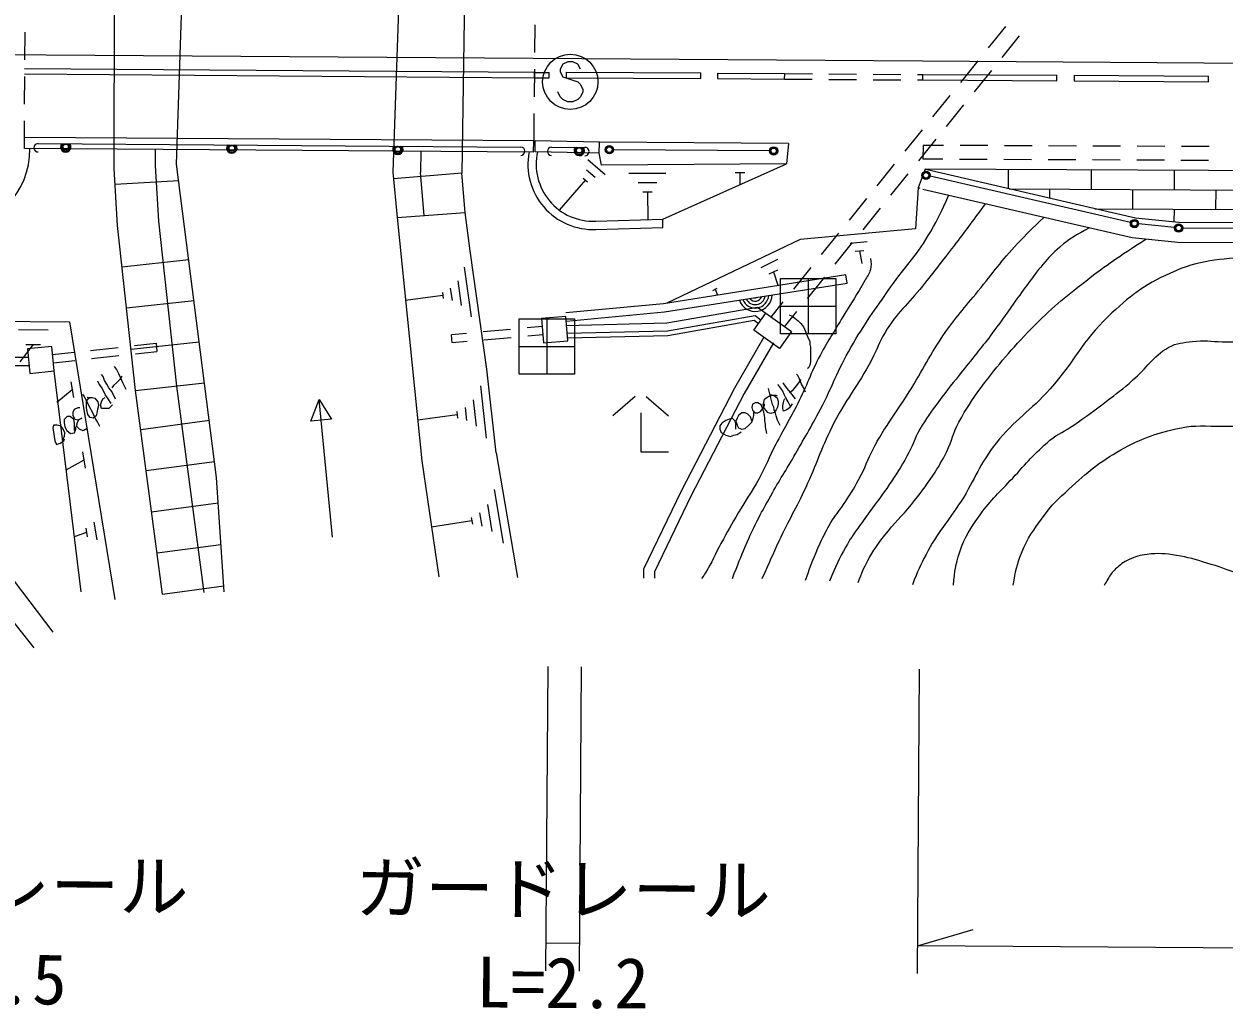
# Model space of a CAD drawing. Units: millimetres, scale not verified. Extents: x 40000 to 680000, y 20000 to 380000.
# Drawn here: x 429029 to 472384, y 253491 to 289090 of the extents above; entities that cross this region are included whole.
import ezdxf
from ezdxf.enums import TextEntityAlignment as Align

# ---------------------------------------------------------------- set-up
doc = ezdxf.new("R2010")
doc.units = ezdxf.units.MM
doc.header["$LTSCALE"] = 1000
for name, color, linetype, lineweight in [('M-BGD', 7, 'Continuous', 25), ('M-BMK-ROW', 30, 'Continuous', 25), ('M-STR-HTXT', 7, 'Continuous', 13), ('M-STR-STR1', 1, 'Continuous', 25), ('M-STR-STRC', 7, 'Continuous', 25)]:
    doc.layers.add(name, color=color, linetype=linetype, lineweight=lineweight)
doc.styles.add('ＭＳ ゴシック', font='')
doc.styles.get('ＭＳ ゴシック').set_extended_font_data('MS Gothic')

msp = doc.modelspace()

# ---------------------------------------------------------------- linework, layer by layer
at = {"layer": 'M-BGD'}
for p, q in [((432285, 283869), (432314, 299017)), ((445042, 296838), (444850, 283697)), ((463876, 288223), (464504, 289001)), ((464369, 287879), (464997, 288657)), ((429052, 287487), (447475, 287343)), ((462870, 286978), (463499, 287756)), ((429050, 287287), (447474, 287143)), ((447474, 287143), (447475, 287343)), ((447503, 287342), (448005, 287342)), ((447503, 287142), (448005, 287142)), ((448005, 287142), (448005, 287342)), ((448618, 287344), (448617, 287144)), ((448617, 287144), (453479, 287124)), ((448618, 287344), (453480, 287324)), ((453479, 287124), (453480, 287324)), ((454085, 287317), (454083, 287117)), ((454083, 287117), (456510, 287096)), ((454085, 287317), (456512, 287296)), ((456510, 287096), (456512, 287296)), ((456510, 287096), (457510, 287090)), ((456511, 287296), (457511, 287290)), ((458110, 287086), (459110, 287080)), ((458111, 287286), (459111, 287280)), ((459710, 287076), (460710, 287070)), ((459711, 287276), (460711, 287270)), ((461310, 287067), (461503, 287066)), ((461311, 287267), (461504, 287266)), ((461503, 287066), (461504, 287266)), ((461503, 287066), (466347, 287041)), ((461504, 287266), (466348, 287241)), ((463364, 286634), (463992, 287412)), ((466347, 287041), (466348, 287241)), ((466972, 287237), (466971, 287037)), ((466971, 287037), (471825, 286998)), ((466972, 287237), (471826, 287198)), ((471825, 286998), (471826, 287198)), ((461865, 285733), (462493, 286511)), ((462358, 285389), (462987, 286167)), ((447492, 284471), (447501, 284871)), ((449823, 284817), (447501, 284871)), ((460860, 284489), (461488, 285267)), ((461353, 284145), (461981, 284923)), ((433785, 283974), (433786, 284559)), ((443361, 284491), (443350, 283721)), ((449813, 284417), (447492, 284471)), ((449813, 284417), (449823, 284817)), ((449899, 283988), (449813, 284417)), ((456653, 284774), (449823, 284817)), ((456653, 284774), (456572, 284034)), ((461510, 284703), (461508, 284203)), ((462249, 284700), (461510, 284703)), ((463849, 284693), (462849, 284697)), ((465449, 284686), (464449, 284690)), ((467049, 284679), (466049, 284683)), ((468649, 284671), (467649, 284676)), ((470249, 284664), (469249, 284669)), ((471849, 284657), (470849, 284662)), ((449401, 284191), (450026, 283654)), ((459855, 283244), (460483, 284022)), ((462229, 284200), (461508, 284203)), ((463829, 284193), (462829, 284197)), ((465429, 284186), (464429, 284190)), ((467029, 284179), (466029, 284183)), ((468629, 284171), (467629, 284176)), ((470229, 284164), (469229, 284169)), ((471829, 284157), (470829, 284162)), ((433899, 281968), (433781, 283973)), ((444850, 283697), (442375, 283497)), ((443343, 283721), (443469, 282170)), ((444965, 282279), (444850, 283697)), ((449356, 283822), (449668, 283554)), ((450879, 283695), (452222, 283704)), ((454719, 283721), (455069, 283724)), ((454894, 283723), (454897, 283285)), ((460348, 282900), (460976, 283678)), ((461586, 283843), (461331, 283169)), ((461662, 283814), (461586, 283843)), ((464586, 283829), (464583, 283138)), ((467586, 283815), (467583, 283115)), ((470586, 283802), (470583, 283102)), ((432318, 283302), (434620, 283437)), ((449311, 283453), (448370, 282359)), ((449232, 283520), (449389, 283386)), ((451217, 283361), (451889, 283366)), ((461407, 283141), (461331, 283169)), ((464624, 283129), (479580, 283061)), ((466083, 283122), (466081, 282792)), ((469083, 283109), (469079, 282409)), ((451388, 283027), (451723, 283029)), ((451555, 283028), (451562, 282021)), ((458849, 281999), (459478, 282777)), ((472083, 283095), (472079, 282395)), ((459343, 281655), (459971, 282433)), ((467712, 282415), (479661, 282360)), ((470579, 282402), (470577, 281932)), ((434551, 276000), (433897, 281967)), ((449686, 281965), (452104, 282037)), ((452113, 281737), (452104, 282037)), ((449694, 281665), (452113, 281737)), ((457844, 280754), (458472, 281532)), ((458337, 280410), (458966, 281188)), ((458877, 281168), (459494, 281225)), ((432569, 280319), (434983, 280584)), ((455659, 280295), (456269, 280587)), ((459060, 280875), (459368, 280903)), ((459214, 280889), (459297, 280432)), ((444936, 280301), (445185, 278505)), ((455957, 280063), (456262, 280209)), ((456109, 280136), (456266, 279653)), ((456839, 279509), (457467, 280287)), ((444699, 279811), (444824, 278913)), ((457332, 279166), (457960, 279943)), ((458766, 279726), (458719, 280023)), ((444163, 279279), (442815, 279100)), ((444147, 279391), (444179, 279166)), ((444431, 279545), (444493, 279096)), ((453917, 279462), (454078, 279540)), ((453997, 279501), (454082, 279294)), ((432732, 278828), (435173, 279096)), ((456022, 278498), (456462, 279043)), ((456511, 278148), (456955, 278699)), ((428833, 278044), (429897, 278035)), ((445015, 277909), (444475, 277860)), ((446609, 278052), (445613, 277962)), ((447746, 278154), (447207, 278106)), ((429361, 277508), (428875, 276875)), ((429095, 277510), (429626, 277506)), ((432896, 277337), (435363, 277608)), ((433025, 277467), (433801, 277552)), ((433801, 277552), (433833, 277253)), ((444502, 277561), (444475, 277860)), ((445041, 277610), (444502, 277561)), ((446635, 277753), (445639, 277664)), ((447771, 277855), (447232, 277807)), ((422478, 277032), (429181, 277050)), ((430062, 277143), (430838, 277228)), ((431434, 277293), (432428, 277402)), ((431466, 276995), (432460, 277103)), ((433056, 277169), (433833, 277253)), ((422460, 276732), (429212, 276750)), ((430093, 276845), (430869, 276929)), ((431096, 268566), (430123, 276549)), ((430768, 275873), (430214, 275412)), ((430722, 276158), (430815, 275589)), ((433059, 275846), (435552, 276119)), ((435542, 268542), (434552, 276000)), ((445516, 276018), (445731, 274120)), ((439394, 274731), (439695, 275514)), ((440179, 270538), (439695, 275514)), ((439695, 275514), (440141, 274804)), ((445254, 275508), (445361, 274559)), ((451109, 275631), (450309, 274931)), ((451509, 275631), (452309, 274931)), ((444675, 274962), (443255, 274772)), ((444661, 275080), (444688, 274843)), ((444964, 275235), (445018, 274760)), ((451309, 275031), (451309, 273631)), ((433246, 274437), (435725, 274766)), ((440141, 274804), (439394, 274731)), ((431137, 273624), (431233, 273036)), ((446092, 273596), (446855, 269089)), ((451309, 273631), (452309, 273631)), ((431185, 273330), (430537, 272962)), ((433444, 272950), (435915, 273278)), ((446014, 272261), (446342, 270324)), ((433641, 271463), (436048, 271783)), ((445491, 271425), (445573, 270941)), ((445773, 271722), (445937, 270754)), ((431554, 271083), (431657, 270453)), ((445209, 271129), (443753, 270903)), ((445189, 271250), (445230, 271008)), ((431290, 270716), (430839, 270557)), ((431265, 270874), (431316, 270559)), ((433838, 269976), (436146, 270283)), ((434035, 268489), (436244, 268782))]:
    msp.add_line(p, q, dxfattribs=at)
for points in [[(436258, 268567), (435988, 272701), (434544, 284026), (435035, 298744), (436876, 306835), (438545, 310794)], [(446497, 310741), (442828, 297246), (442352, 283737), (442510, 282100), (444965, 282279)], [(447440, 284462), (447443, 284862), (429048, 284993)], [(452104, 282037), (456572, 284034), (449899, 283988)], [(434035, 268489), (433059, 275846), (432406, 281805), (432285, 283869)], [(488908, 280970), (484831, 283019), (479498, 283761), (461586, 283843)], [(484519, 282008), (484046, 282015), (479694, 282080), (475723, 281888), (470755, 281914), (469183, 282075), (461662, 283814)], [(461331, 283169), (461244, 281689), (457072, 281303), (452253, 279000)], [(484509, 281289), (484036, 281295), (479706, 281360), (475739, 281168), (470717, 281194), (469065, 281363), (461499, 283113)], [(446092, 273596), (445751, 276610), (445150, 280895), (444965, 282279)], [(442510, 282100), (443405, 273300), (444014, 269105)], [(458719, 280023), (452129, 278980), (448606, 278650)], [(448634, 278351), (452167, 278682), (458766, 279726)], [(448629, 278198), (452249, 278285), (455524, 278861), (455829, 278634)], [(429396, 266544), (425959, 270871), (422155, 275105), (413372, 275159), (402154, 276009), (387080, 277802), (386720, 278536)], [(413539, 278471), (430670, 278329), (432315, 268294)], [(455655, 278390), (455449, 278543), (452278, 277986), (448654, 277898)], [(448667, 277748), (452293, 277836), (455411, 278384), (455567, 278268)], [(455756, 277769), (454694, 275923), (452768, 272210), (451409, 269381), (451406, 269063)], [(456103, 277569), (455045, 275731), (453126, 272031), (451808, 269289), (451806, 269060)], [(430083, 267106), (426743, 271491), (422451, 276593)]]:
    msp.add_lwpolyline(points, dxfattribs=at)
for points in [[(448603, 278515), (447722, 278442), (447795, 277567), (448676, 277641)], [(455395, 278027), (455830, 278635), (456754, 277974), (456319, 277366)], [(429242, 276457), (430123, 276549), (430031, 277439), (429150, 277348)]]:
    msp.add_lwpolyline(points, close=True, dxfattribs=at)
for centre, radius, start, end in [((426358, 284562), 2887, 270.916, 0.4411), ((449589, 284017), 2355, 169.0705, 272.5651), ((449589, 284017), 2055, 167.3231, 272.5651), ((455449, 279313), 610, 199.379, 358.6013), ((455449, 279313), 488, 202.0171, 355.9632), ((455449, 279313), 366, 206.4806, 351.4997), ((455449, 279313), 244, 215.7864, 342.1938), ((455449, 279313), 122, 253.3645, 304.6157)]:
    msp.add_arc(centre, radius, start, end, dxfattribs=at)
for points, knots in [([(454621, 269045), (455020, 270047), (455116, 270341), (455519, 271131), (455680, 271447), (455775, 271621), (455947, 271931), (456282, 272533), (456495, 272856), (456840, 273453), (457224, 274117), (457445, 274486), (457804, 275164), (458257, 276021), (458414, 276553), (458899, 277393), (459410, 278277), (459757, 278736), (460338, 279575), (460892, 280374), (461316, 280747), (461790, 281595), (462068, 282090), (462168, 282278), (462434, 282896)], [0, 0, 0, 0, 1, 1, 1, 2, 2, 2, 3, 3, 3, 4, 4, 4, 5, 5, 5, 6, 6, 6, 7, 7, 7, 8, 8, 8, 8]), ([(463756, 282591), (463210, 281849), (463069, 281657), (462618, 281066), (462181, 280494), (461933, 280177), (461486, 279613), (460967, 278956), (460567, 278665), (460138, 277946), (459918, 277578), (459856, 277339), (459656, 276960), (459139, 275981), (458705, 275512), (458214, 274520), (457803, 273688), (457664, 273180), (457270, 272340), (456910, 271573), (456665, 271165), (456306, 270398), (456060, 269870), (455981, 269697), (455692, 269039)], [0, 0, 0, 0, 1, 1, 1, 2, 2, 2, 3, 3, 3, 4, 4, 4, 5, 5, 5, 6, 6, 6, 7, 7, 7, 8, 8, 8, 8]), ([(457267, 268990), (457499, 269630), (457557, 269820), (457798, 270327), (457937, 270621), (458007, 270792), (458177, 271070), (458341, 271338), (458469, 271463), (458642, 271726), (458871, 272074), (458999, 272271), (459195, 272639), (459422, 273064), (459502, 273325), (459721, 273753), (459856, 274017), (459944, 274158), (460100, 274410), (460403, 274899), (460605, 275152), (460914, 275637), (461448, 276477), (461674, 276995), (462231, 277820), (462683, 278489), (463002, 278816), (463508, 279445), (464051, 280121), (464334, 280521), (464928, 281154), (465286, 281534), (465412, 281665), (465873, 282101)], [0, 0, 0, 0, 1, 1, 1, 2, 2, 2, 3, 3, 3, 4, 4, 4, 5, 5, 5, 6, 6, 6, 7, 7, 7, 8, 8, 8, 9, 9, 9, 10, 10, 10, 11, 11, 11, 11]), ([(467525, 281719), (467013, 281440), (466825, 281355), (466448, 281026), (466191, 280801), (466058, 280662), (465840, 280400), (465403, 279877), (465197, 279553), (464795, 279003), (464463, 278549), (464291, 278284), (463953, 277834), (463569, 277323), (463333, 277054), (462937, 276552), (462596, 276118), (462392, 275886), (462067, 275440), (461790, 275061), (461632, 274849), (461398, 274442), (461189, 274076), (461133, 273840), (460931, 273470), (460704, 273056), (460552, 272837), (460291, 272443), (460033, 272055), (459861, 271856), (459594, 271474), (459247, 270979), (459018, 270723), (458722, 270197), (458458, 269729), (458377, 269544), (458133, 268953)], [0, 0, 0, 0, 1, 1, 1, 2, 2, 2, 3, 3, 3, 4, 4, 4, 5, 5, 5, 6, 6, 6, 7, 7, 7, 8, 8, 8, 9, 9, 9, 10, 10, 10, 11, 11, 11, 12, 12, 12, 12]), ([(459168, 268908), (459311, 269284), (459362, 269402), (459521, 269703), (459722, 270081), (459871, 270275), (460131, 270615), (460479, 271070), (460730, 271279), (461088, 271726), (461409, 272127), (461590, 272352), (461872, 272781), (462084, 273104), (462196, 273291), (462367, 273637), (462565, 274038), (462592, 274302), (462806, 274695), (463087, 275209), (463263, 275489), (463614, 275958), (464271, 276837), (464677, 277304), (465440, 278094), (466143, 278822), (466594, 279174), (467391, 279798), (468205, 280436), (468515, 280635), (469563, 281312)], [0, 0, 0, 0, 1, 1, 1, 2, 2, 2, 3, 3, 3, 4, 4, 4, 5, 5, 5, 6, 6, 6, 7, 7, 7, 8, 8, 8, 9, 9, 9, 10, 10, 10, 10]), ([(459615, 280613), (459635, 280445), (459641, 280368), (459607, 280217), (459569, 280046), (459488, 279971), (459403, 279817), (459113, 279295), (458924, 279018), (458617, 278504), (458298, 277970), (458091, 277686), (457802, 277134), (457446, 276456), (457319, 276040), (456976, 275355), (456686, 274777), (456485, 274474), (456189, 273899), (455938, 273413), (455835, 273122), (455575, 272642), (455310, 272152), (455115, 271905), (454833, 271424), (454583, 270997), (454450, 270753), (454211, 270320), (453984, 269907), (453904, 269649), (453647, 269254), (453595, 269174), (453579, 269145), (453512, 269051)], [0, 0, 0, 0, 1, 1, 1, 2, 2, 2, 3, 3, 3, 4, 4, 4, 5, 5, 5, 6, 6, 6, 7, 7, 7, 8, 8, 8, 9, 9, 9, 10, 10, 10, 11, 11, 11, 11]), ([(485359, 267093), (485072, 269750), (485019, 270458), (484696, 272601), (484574, 273409), (484566, 273875), (484367, 274667), (484227, 275224), (484150, 275551), (483863, 276049), (483391, 276868), (483093, 277324), (482436, 278003), (482012, 278440), (481759, 278686), (481239, 279003), (480719, 279320), (480406, 279477), (479825, 279661), (479269, 279837), (478936, 279858), (478364, 279975), (477376, 280177), (476830, 280345), (475829, 280470), (474876, 280589), (474336, 280725), (473378, 280664), (472213, 280589), (471508, 280571), (470446, 280087), (469470, 279641), (468968, 279257), (468195, 278514), (467254, 277610), (466974, 276881), (466106, 275907), (465386, 275099), (464826, 274790), (464152, 273944), (463556, 273195), (463400, 272654), (462886, 271846), (462402, 271085), (462025, 270722), (461618, 269917), (461406, 269499), (461328, 269342), (461125, 268823)], [0, 0, 0, 0, 1, 1, 1, 2, 2, 2, 3, 3, 3, 4, 4, 4, 5, 5, 5, 6, 6, 6, 7, 7, 7, 8, 8, 8, 9, 9, 9, 10, 10, 10, 11, 11, 11, 12, 12, 12, 13, 13, 13, 14, 14, 14, 15, 15, 15, 16, 16, 16, 16]), ([(462607, 268811), (462656, 269340), (462689, 269539), (462832, 269983), (463018, 270563), (463219, 270859), (463575, 271354), (463979, 271915), (464278, 272171), (464749, 272678), (465258, 273226), (465519, 273564), (466095, 274043), (466403, 274300), (466630, 274367), (466960, 274595), (467425, 274916), (467683, 275100), (468130, 275446), (468508, 275738), (468723, 275898), (469083, 276212), (469603, 276665), (469790, 277056), (470385, 277406), (470683, 277582), (470904, 277564), (471247, 277613), (471663, 277673), (471903, 277613), (472323, 277604), (472670, 277596), (472866, 277608), (473212, 277572), (473507, 277542), (473665, 277482), (473959, 277438), (474407, 277373), (474565, 277370), (475114, 277339)], [0, 0, 0, 0, 1, 1, 1, 2, 2, 2, 3, 3, 3, 4, 4, 4, 5, 5, 5, 6, 6, 6, 7, 7, 7, 8, 8, 8, 9, 9, 9, 10, 10, 10, 11, 11, 11, 12, 12, 12, 13, 13, 13, 13]), ([(464770, 268805), (464855, 269336), (464899, 269532), (465067, 269970), (465281, 270528), (465505, 270797), (465853, 271283), (466162, 271716), (466388, 271921), (466780, 272279), (467458, 272900), (467856, 273248), (468657, 273698), (469381, 274104), (469836, 274260), (470643, 274455), (471201, 274590), (471534, 274566), (472108, 274557), (473245, 274541), (473911, 274566), (475003, 274245), (476312, 273861), (477021, 273511), (478175, 272783), (479080, 272212), (479567, 271840), (480326, 271086), (480721, 270694), (480945, 270463), (481235, 269988), (481523, 269516), (481597, 269291), (481795, 268688)], [0, 0, 0, 0, 1, 1, 1, 2, 2, 2, 3, 3, 3, 4, 4, 4, 5, 5, 5, 6, 6, 6, 7, 7, 7, 8, 8, 8, 9, 9, 9, 10, 10, 10, 11, 11, 11, 11]), ([(474036, 268777), (473494, 268996), (473350, 269054), (472905, 269217), (472461, 269379), (472214, 269474), (471761, 269609), (471338, 269735), (471102, 269818), (470667, 269886), (470258, 269951), (470019, 269967), (469609, 269921), (469345, 269891), (469199, 269841), (468957, 269735), (468744, 269643), (468642, 269551), (468469, 269395), (468334, 269274), (468281, 269182), (468185, 269028), (468131, 268939), (468111, 268906), (468056, 268795)], [0, 0, 0, 0, 1, 1, 1, 2, 2, 2, 3, 3, 3, 4, 4, 4, 5, 5, 5, 6, 6, 6, 7, 7, 7, 8, 8, 8, 8])]:
    msp.add_open_spline(points, degree=3, knots=knots, dxfattribs=at)
at = {"layer": 'M-BMK-ROW'}
for p, q in [((456365, 277896), (456365, 279896)), ((456365, 279896), (458365, 279896)), ((457365, 279896), (457365, 277896)), ((458365, 279896), (458365, 277896)), ((456365, 278896), (458365, 278896)), ((446913, 276438), (446913, 278438)), ((446913, 278438), (448913, 278438)), ((447913, 278438), (447913, 276438)), ((448913, 278438), (448913, 276438)), ((458365, 277896), (456365, 277896)), ((446913, 277438), (448913, 277438)), ((448913, 276438), (446913, 276438))]:
    msp.add_line(p, q, dxfattribs=at)
at = {"layer": 'M-STR-HTXT'}
for p, q in [((447887, 254867), (447962, 265867)), ((449095, 254859), (449170, 265859)), ((461307, 254776), (461382, 265776)), ((461314, 255776), (463318, 256362)), ((449102, 255859), (447894, 255867)), ((537822, 255256), (461314, 255776))]:
    msp.add_line(p, q, dxfattribs=at)
at = {"layer": 'M-STR-STR1'}
for p, q in [((429062, 287793), (429067, 288793)), ((447483, 289055), (447473, 288055)), ((447468, 287455), (447459, 286455)), ((429053, 286193), (429058, 287193)), ((447453, 285855), (447444, 284856)), ((429045, 284593), (429050, 285593)), ((447440, 284462), (429045, 284593))]:
    msp.add_line(p, q, dxfattribs=at)
at = {"layer": 'M-STR-STRC'}
for p, q in [((353879, 288493), (461493, 287755)), ((448493, 287635), (448402, 287454)), ((448402, 287454), (448402, 287363)), ((448675, 287726), (448493, 287635)), ((448857, 287726), (448675, 287726)), ((449038, 287635), (448857, 287726)), ((449129, 287454), (449038, 287635)), ((461493, 287755), (477934, 287649)), ((448402, 287363), (448493, 287181)), ((448493, 287181), (449038, 286999)), ((448402, 286454), (448311, 286635)), ((449038, 286999), (449129, 286908)), ((449129, 286908), (449220, 286726)), ((449220, 286635), (449129, 286454)), ((449220, 286726), (449220, 286635)), ((448493, 286363), (448402, 286454)), ((448675, 286272), (448493, 286363)), ((448857, 286272), (448675, 286272)), ((449038, 286363), (448857, 286272)), ((449129, 286454), (449038, 286363)), ((429539, 284767), (446976, 284641)), ((448089, 284638), (449297, 284630)), ((455965, 284505), (450328, 284545)), ((469004, 281911), (461763, 283585)), ((470595, 281729), (469299, 281862)), ((475578, 281689), (470895, 281713))]:
    msp.add_line(p, q, dxfattribs=at)
for points in [[(456668, 278583), (456787, 278534), (456882, 278461), (457000, 278365), (457095, 278269), (457189, 278148), (457259, 277981), (457306, 277885), (457377, 277717), (457423, 277621), (457422, 277502), (457445, 277406), (457445, 277311), (457444, 277215), (457443, 277120), (457442, 277024), (457441, 276881), (457416, 276762), (457367, 276667), (457319, 276643)], [(432716, 275881), (432610, 276097), (432531, 276285), (432452, 276447), (432373, 276609), (432293, 276717)], [(432174, 275375), (432068, 275537), (431962, 275699), (431909, 275807), (431830, 275969), (431750, 276077), (431697, 276185)], [(432336, 275535), (432205, 275805), (432098, 275940), (432019, 276075), (431939, 276210), (431887, 276345), (431834, 276426)], [(432559, 276366), (432477, 276232), (432368, 276126), (432260, 276019), (432206, 275939)], [(457101, 276239), (456980, 276073), (456884, 275954), (456787, 275836), (456691, 275765)], [(457264, 275784), (457194, 275952), (457123, 276072), (457077, 276192), (457030, 276287), (456983, 276383), (456936, 276432)], [(456346, 274574), (456253, 274766), (456206, 274934), (456183, 275029), (456137, 275149), (456114, 275245), (456067, 275341), (456044, 275437), (456020, 275532), (455997, 275628), (455974, 275724), (455951, 275819), (455928, 275915)], [(456734, 275240), (456640, 275431), (456570, 275551), (456499, 275695), (456429, 275839), (456358, 275935), (456287, 276031), (456264, 276055)], [(456904, 275548), (456810, 275669), (456739, 275765), (456644, 275861), (456573, 275957), (456503, 276053), (456455, 276125)], [(431764, 274546), (431685, 274708), (431605, 274843), (431552, 274951), (431500, 275059), (431394, 275248), (431315, 275436), (431235, 275571), (431183, 275679), (431156, 275706)], [(431316, 275597), (431477, 275596), (431585, 275568), (431691, 275433), (431717, 275298), (431689, 275164), (431661, 275030), (431633, 274923), (431525, 274843), (431417, 274871), (431338, 274979), (431312, 275087), (431286, 275222), (431287, 275356), (431288, 275463), (431370, 275570), (431477, 275596), (431504, 275569)], [(432227, 275321), (432092, 275188), (431957, 275189), (431823, 275190), (431797, 275325), (431825, 275432), (431880, 275539), (431961, 275592)], [(455866, 274292), (455821, 274531), (455822, 274627), (455799, 274746), (455800, 274842), (455777, 274937), (455754, 275057), (455707, 275201), (455661, 275320), (455542, 275393), (455446, 275394), (455350, 275347), (455325, 275228), (455348, 275132), (455443, 275036), (455539, 275035), (455635, 275082), (455731, 275200), (455780, 275319), (455780, 275367)], [(455998, 275700), (456141, 275651), (456236, 275578), (456282, 275458), (456282, 275363), (456257, 275244), (456208, 275149), (456136, 275054), (456016, 275007), (455921, 275032), (455826, 275128), (455755, 275224), (455732, 275320), (455757, 275415), (455782, 275534), (455878, 275605), (455974, 275652), (456093, 275675), (456189, 275674), (456236, 275650)], [(456783, 275358), (456686, 275216), (456590, 275145), (456470, 275099), (456447, 275194), (456448, 275290), (456473, 275409), (456498, 275504), (456522, 275552)], [(430849, 274393), (430850, 274554), (430851, 274661), (430826, 274796), (430692, 274904), (430585, 274905), (430476, 274799), (430476, 274691), (430501, 274530), (430580, 274395), (430714, 274286), (430848, 274312), (430903, 274446), (430904, 274526)], [(431306, 274469), (431171, 274390), (431038, 274445), (430931, 274553), (430959, 274687), (431014, 274794), (431122, 274847), (430987, 274768), (430879, 274795), (430800, 274930), (430801, 275065), (430856, 275172), (430991, 275224), (431044, 275224)], [(455321, 274750), (455275, 274894), (455180, 274990), (455085, 275039), (454966, 275040), (454845, 274946), (454797, 274850), (454748, 274731), (454795, 274588), (454842, 274492), (454961, 274443), (455080, 274466), (455200, 274584), (455321, 274703), (455370, 274845), (455395, 274941), (455396, 275060), (455396, 275108)], [(430416, 274047), (430498, 274181), (430499, 274315), (430447, 274450), (430367, 274558), (430233, 274586), (430099, 274587), (430071, 274480), (430096, 274345), (430122, 274184), (430147, 274023), (430200, 273888), (430335, 273940), (430470, 274020), (430497, 274100)], [(454746, 274445), (454747, 274636), (454724, 274732), (454630, 274828), (454510, 274805), (454390, 274758), (454246, 274664), (454174, 274569), (454173, 274450), (454219, 274330), (454386, 274233), (454552, 274184), (454672, 274231), (454792, 274254), (454936, 274348)]]:
    msp.add_lwpolyline(points, dxfattribs=at)
for centre, radius in [((448766, 286999), 1000), ((430538, 284647), 100), ((436538, 284604), 100), ((442537, 284560), 100), ((449088, 284519), 112), ((449088, 284519), 100), ((450178, 284546), 150), ((450178, 284546), 120), ((450178, 284546), 100), ((456115, 284504), 150), ((456115, 284504), 120), ((456115, 284504), 100), ((461616, 283619), 150), ((461616, 283619), 120), ((461616, 283619), 100), ((469150, 281877), 150), ((469150, 281877), 120), ((469150, 281877), 100), ((470745, 281714), 150), ((470745, 281714), 120), ((470745, 281714), 100)]:
    msp.add_circle(centre, radius, dxfattribs=at)
for centre, radius, start, end in [((429538, 284617), 150, 89.5846, 269.5846), ((430538, 284647), 188, 142.7147, 36.4545), ((430538, 284647), 150, 130.9943, 48.175), ((430538, 284647), 112, 89.5847, 89.5846), ((436538, 284604), 188, 142.7147, 36.4545), ((436538, 284604), 150, 130.9943, 48.175), ((436538, 284604), 112, 89.5847, 89.5846), ((442537, 284560), 188, 142.7147, 36.4545), ((442537, 284560), 150, 130.9943, 48.175), ((442537, 284560), 112, 89.5847, 89.5846), ((446975, 284491), 150, 269.5846, 89.5846), ((448088, 284488), 150, 89.6448, 269.6448), ((449088, 284519), 188, 142.7749, 36.5147), ((449088, 284519), 150, 131.0544, 48.2352), ((449296, 284480), 150, 269.6448, 89.6448)]:
    msp.add_arc(centre, radius, start, end, dxfattribs=at)

# ---------------------------------------------------------------- texts
at = {"layer": 'M-STR-HTXT', "style": 'ＭＳ ゴシック'}
for p in [(427465, 256506), (448501, 256363)]:
    msp.add_text('ガードレール', height=1833, rotation=359.61, dxfattribs=at).set_placement(p, align=Align.BOTTOM_CENTER)
for s, p in [('L=2.5', (427459, 255506)), ('L=2.2', (448494, 255363))]:
    msp.add_text(s, height=1833, rotation=359.61, dxfattribs=at).set_placement(p, align=Align.TOP_CENTER)

doc.saveas('drawing.dxf')
